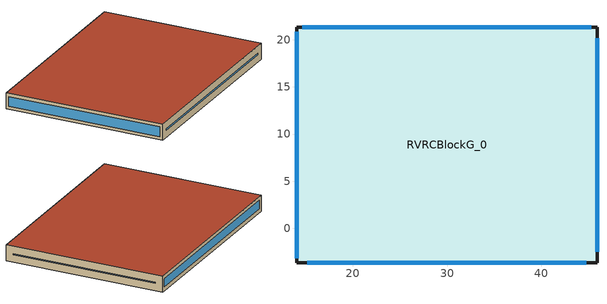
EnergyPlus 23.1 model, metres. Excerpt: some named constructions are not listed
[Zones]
RVRCBlockG_0
 floor outside (90.1-2019 Residential CZ 0 Exterior Floor (Mass)): 14.03,-3.66 14.03,21.34 45.9,21.34 45.9,-3.66 z7.8
 wall outside (90.1-2019 Residential CZ 1 Exterior Wall (Mass)): 14.03,-3.66 45.9,-3.66 45.9,21.34 14.03,21.34 14.03,-3.66 z7.8:10.3
 window (SinglePaneClr): 15.14,-3.66 44.78,-3.66 z8.92:9.18; 45.9,-2.48 45.9,20.16 z8.98:9.12; 45.3,21.34 14.63,21.34 z8.4:9.7; 14.03,20.87 14.03,-3.19 z8.27:9.83
 roof outside (90.1-2019 Residential CZ 1 Exterior Roof (Mass)): 14.03,-3.66 45.9,-3.66 45.9,21.34 14.03,21.34 z10.3
[Schedule:Day:Hourly]
f3a9dbfd-0a7e-4137-a96a-f4d4d2097bce: Fraction, 1, 1, 1, 1, 1, 1, 1, 1, 0, 0, 1, 1, 1, 1, 1, 1, 1, 0, 0, 0, 0, 0, 0, 1
315f15be-a4bc-4a49-91a1-0ef6ee713ee5: Fraction, 1, 1, 1, 1, 0, 1, 1, 0, 0, 0, 0, 1, 1, 1, 1, 1, 0, 0, 0, 0, 0, 0, 0, 0
985c9e42-fce1-458f-a373-e23e34c516e6: Fraction, 0, 0, 0, 0, 0, 1, 1, 1, 0, 0, 0, 0, 0, 1, 0, 0, 0, 0, 0, 0, 0, 0, 0, 0
a61d9309-7968-44e8-ac47-ef8048d0d582: Fraction, 1, 1, 1, 1, 1, 1, 1, 1, 0, 0, 1, 1, 1, 1, 0, 0, 0, 0, 0, 0, 0, 0, 0, 0
72ec26ed-cd99-4e4a-9f33-41c2a927e95c: Fraction, 0, 0, 0, 0, 0, 0, 0, 1, 0, 0, 0, 0, 0, 1, 0, 0, 0, 0, 0, 0, 0, 0, 1, 1
292e5049-e699-4347-9359-2b1f37d0ed0e: Fraction, 1, 1, 1, 1, 1, 1, 1, 1, 0, 0, 0, 1, 0, 0, 0, 0, 0, 0, 0, 0, 0, 1, 1, 1
e5a6a21b-77db-4b1f-b3f5-29ee34f86193: Fraction, 1, 1, 1, 1, 1, 1, 1, 1, 0, 0, 0, 0, 1, 1, 1, 0, 0, 0, 0, 0, 0, 0, 1, 1
f961b5eb-f772-4e53-9a24-b91fc77c63f8: Fraction, 1, 1, 1, 1, 1, 1, 1, 1, 1, 0, 0, 0, 0, 0, 0, 0, 1, 1, 1, 1, 1, 1, 1, 1
b7da21c7-141a-4fe5-af26-0dd53ab082d0: Fraction, 1, 1, 1, 1, 1, 1, 1, 1, 1, 0, 0, 0, 1, 1, 0, 0, 0, 0, 0, 1, 1, 1, 1, 1
43e53d64-64b9-452d-ad99-d5b2ab03b44f: Fraction, 1, 1, 1, 1, 1, 1, 1, 1, 0, 1, 0, 0, 1, 1, 1, 1, 1, 1, 1, 1, 1, 1, 1, 1
c0800bb6-d49b-4339-9490-7b5572855832: Fraction, 1, 1, 1, 1, 1, 1, 1, 1, 0, 0, 1, 0, 0, 0, 0, 0, 0, 0, 1, 1, 1, 1, 1, 1
562b82d0-0af9-4448-857e-49a680da9060: Fraction, 1, 1, 1, 1, 1, 1, 1, 1, 1, 0, 0, 0, 0, 1, 0, 0, 0, 0, 1, 1, 1, 1, 1, 1
897301c9-470a-4b9d-bca9-d401580a346c: Fraction, 1, 1, 1, 1, 1, 1, 1, 1, 1, 0, 0, 0, 1, 0, 0, 0, 0, 0, 0, 0, 0, 0, 0, 1
01248297-9878-4ab8-86b5-3aeb922a97fd: Fraction, 1, 1, 1, 1, 1, 1, 1, 1, 1, 0, 0, 0, 1, 1, 1, 1, 0, 1, 1, 1, 1, 1, 1, 1
1726a9ce-fcb0-420d-970d-134f1042d4b9: Fraction, 1, 1, 1, 1, 1, 1, 1, 1, 0, 0, 1, 1, 0, 0, 0, 0, 1, 1, 1, 1, 1, 1, 1, 1
76c9b4f6-f10e-4bad-ae06-8e0d426a9441: Fraction, 1, 1, 1, 1, 1, 1, 1, 1, 0, 0, 0, 0, 1, 1, 1, 1, 1, 1, 1, 1, 1, 1, 1, 1
77bc7edc-366d-416f-834f-36bf4d7547d0: Fraction, 1, 1, 1, 1, 1, 1, 1, 1, 0, 0, 0, 0, 0, 0, 0, 1, 1, 1, 1, 1, 1, 1, 1, 1
1c9906ed-e146-4c09-98b2-15003987d38f: Fraction, 1, 1, 1, 1, 1, 1, 1, 1, 1, 1, 1, 1, 1, 1, 1, 0, 0, 0, 1, 1, 1, 1, 1, 1
69197622-4e6d-4f69-9db4-38453f1ef04f: Fraction, 1, 1, 1, 1, 1, 1, 1, 1, 0, 1, 1, 1, 1, 1, 1, 1, 1, 1, 1, 1, 1, 1, 1, 1
683709cb-f18d-46d2-b519-0706bef00ea1: Fraction, 1, 1, 1, 1, 1, 1, 1, 1, 1, 0, 0, 0, 0, 0, 0, 0, 1, 1, 0, 0, 0, 0, 1, 1
84b504f2-8617-43ab-9f5a-7c6120d914ff: Fraction, 1, 1, 1, 1, 1, 1, 1, 1, 1, 0, 0, 0, 0, 0, 0, 0, 0, 0, 0, 1, 1, 1, 1, 1
dd3b0ef4-735d-4a0c-a3a2-3c62ef730a49: Fraction, 1, 1, 1, 1, 1, 1, 1, 0, 0, 0, 1, 1, 1, 1, 1, 1, 1, 0, 0, 0, 0, 0, 0, 0
a461d804-160c-4598-96f8-e1ccf5b22849: Fraction, 0, 1, 1, 1, 1, 1, 1, 1, 0, 0, 1, 0, 1, 1, 1, 0, 0, 0, 0, 0, 0, 0, 0, 1
7b58ee06-8bb5-4f47-9500-538a04f8eed1: Fraction, 1, 1, 1, 1, 1, 1, 1, 1, 0, 0, 0, 1, 1, 1, 0, 0, 0, 1, 1, 1, 1, 1, 1, 1
863346ca-847b-4c9e-afb5-da3bbcd8025b: Fraction, 1, 1, 1, 1, 1, 1, 1, 1, 1, 0, 0, 0, 0, 0, 0, 0, 0, 0, 0, 0, 0, 1, 1, 1
b89f0140-a638-4acc-8af0-46dc482aaf12: Fraction, 1, 1, 1, 1, 1, 1, 1, 1, 0, 0, 1, 1, 1, 1, 1, 1, 1, 1, 0, 0, 0, 0, 1, 1
2ab0fbaf-1a52-4a7a-ab0f-48e219928c39: Fraction, 1, 1, 1, 1, 1, 1, 1, 1, 0, 0, 1, 0, 0, 0, 1, 1, 1, 1, 1, 1, 1, 1, 1, 1
8b50c5d7-ecd8-4a01-8186-f0fd6e9c6792: Fraction, 1, 1, 1, 1, 1, 1, 1, 1, 0, 0, 0, 0, 0, 0, 0, 0, 0, 1, 1, 1, 1, 1, 1, 1
1eac5999-a9ed-4f6e-ae6f-426c226d17a3: Fraction, 1, 1, 1, 1, 1, 1, 1, 1, 0, 0, 0, 1, 1, 0, 0, 0, 0, 0, 0, 0, 1, 1, 1, 1
eba1bc7c-708e-4de9-aff9-be0a60c6985c: Fraction, 1, 1, 1, 1, 1, 1, 1, 1, 0, 0, 1, 1, 1, 1, 0, 0, 1, 0, 0, 0, 0, 1, 1, 1
2d9464e0-771d-4651-acb4-70126a485f1e: Fraction, 1, 1, 1, 1, 1, 1, 1, 1, 1, 0, 1, 1, 1, 1, 1, 1, 1, 0, 0, 0, 0, 0, 1, 1
4a02487b-0a57-4f4d-8c05-56be5ba1273a: Fraction, 1, 1, 1, 1, 1, 1, 1, 1, 0, 0, 1, 1, 1, 0, 1, 1, 0, 0, 1, 1, 1, 1, 1, 1
26e45c48-8b68-4985-bad5-a0b291fdadb0: Fraction, 1, 1, 1, 1, 1, 1, 1, 1, 1, 0, 0, 0, 0, 1, 0, 0, 0, 0, 0, 0, 0, 1, 1, 1
634009ec-a002-4865-b017-109c4367ff7e: Fraction, 1, 1, 1, 1, 1, 1, 1, 1, 0, 0, 0, 1, 1, 1, 1, 0, 0, 0, 0, 0, 0, 0, 0, 0
72804c60-73c1-4d14-b844-ec53929e6a74: Fraction, 0, 1, 1, 1, 1, 1, 1, 0, 0, 0, 1, 1, 1, 1, 0, 0, 0, 0, 0, 0, 1, 1, 1, 0
40c43412-5422-428d-866b-ab51bd54647d: Fraction, 0, 0, 0, 0, 0, 0, 0, 0, 0, 0, 0, 1, 1, 0, 0, 1, 0, 0, 0, 0, 0, 0, 0, 0
2cf21d91-eeb0-4cdf-96f4-e4be84158d48: Fraction, 0, 0, 0, 0, 0, 0, 0, 0, 0, 0, 0, 1, 1, 1, 1, 0, 0, 0, 0, 0, 0, 0, 0, 0
2564851b-a5fb-4029-b8de-2a530bb022fd: Fraction, 0, 0, 0, 0, 0, 0, 0, 0, 0, 0, 0, 1, 0, 0, 0, 0, 0, 0, 0, 0, 0, 0, 0, 0
f74b0eac-335e-415e-ae8d-9ef982fd9cc3: Fraction, 0, 0, 0, 0, 1, 0, 0, 0, 0, 0, 0, 1, 1, 1, 0, 0, 0, 0, 0, 0, 0, 0, 0, 0
7401a264-5ddd-41a5-a41f-3d338d9642e0: Fraction, 0, 0, 0, 0, 1, 0, 0, 0, 0, 0, 0, 1, 1, 1, 0, 1, 1, 1, 0, 0, 1, 1, 1, 1
9655cab8-1d3a-41ce-9c4e-d1d46f31c9b6: Fraction, 1, 1, 1, 1, 1, 1, 1, 1, 1, 1, 1, 1, 1, 1, 1, 1, 1, 1, 1, 1, 1, 1, 1, 1
f046ea4f-4e27-4e65-83b2-ce6ed52b50c8: Fraction, 1, 1, 1, 0, 1, 1, 1, 1, 0, 1, 1, 1, 1, 1, 1, 1, 1, 1, 1, 1, 1, 1, 1, 1
3fa155e6-beb3-4989-8e16-a8022f50af2f: Fraction, 1, 1, 1, 1, 1, 1, 1, 1, 1, 0, 0, 0, 1, 1, 0, 0, 1, 1, 1, 1, 1, 1, 1, 1
f728f53f-6836-4530-ba35-0a951cc80655: Fraction, 1, 1, 1, 1, 1, 1, 1, 1, 1, 0, 0, 1, 1, 0, 1, 0, 1, 1, 0, 1, 0, 0, 1, 0
f2877303-2d34-4da1-b03c-e4ca312f2d81: Fraction, 0, 1, 1, 1, 1, 1, 1, 1, 1, 1, 1, 1, 1, 0, 0, 0, 0, 0, 0, 0, 1, 1, 1, 1
63c04a83-c507-4e86-ab76-da2ec5cf349f: Fraction, 1, 1, 1, 1, 1, 1, 1, 1, 1, 1, 1, 1, 0, 0, 0, 0, 0, 0, 0, 1, 1, 1, 1, 1
0865a4e4-bc3b-4495-815e-0d8df012c566: Fraction, 1, 1, 1, 1, 1, 1, 1, 1, 1, 1, 1, 1, 1, 1, 0, 1, 1, 1, 0, 1, 1, 1, 1, 1
d9b95709-9af2-488e-9103-2079d411cfff: Fraction, 1, 1, 1, 1, 1, 1, 1, 1, 1, 0, 0, 0, 0, 0, 0, 0, 0, 0, 0, 0, 1, 1, 1, 1
7784e889-08e2-43aa-bbfd-6bbf210b1d00: Fraction, 1, 1, 1, 1, 1, 1, 1, 1, 0, 0, 0, 0, 1, 1, 1, 1, 0, 0, 0, 0, 0, 0, 1, 0
30e21832-57a5-44a2-a26f-11a2421aa3de: Fraction, 1, 1, 1, 1, 1, 1, 1, 1, 1, 1, 0, 1, 1, 1, 1, 0, 0, 0, 0, 0, 1, 1, 1, 0
36582eb0-793a-4879-992f-975776c9123d: Fraction, 1, 1, 1, 1, 1, 1, 1, 1, 1, 0, 0, 0, 0, 1, 1, 1, 1, 1, 1, 1, 1, 1, 1, 1
5bfbdcd4-3b66-4dc2-a24f-b9da6f374282: Fraction, 1, 1, 1, 1, 1, 1, 1, 1, 1, 1, 0, 0, 0, 0, 0, 0, 0, 1, 0, 1, 1, 1, 1, 1
29441b10-7565-446c-95a1-34ff1fd39863: Fraction, 1, 1, 1, 1, 1, 1, 1, 1, 0, 0, 0, 0, 0, 0, 0, 0, 0, 0, 0, 1, 1, 1, 1, 1
2a412d0d-dadd-4759-aa4a-a73d1591959d: Fraction, 1, 1, 1, 1, 1, 1, 1, 1, 0, 0, 0, 0, 1, 0, 1, 0, 1, 1, 1, 1, 0, 1, 1, 1
709a3dcd-bb3f-4ff4-bae0-c8498b78e571: Fraction, 1, 1, 1, 1, 1, 1, 1, 1, 0, 0, 0, 0, 1, 0, 0, 0, 0, 0, 0, 0, 0, 1, 1, 1
774e8940-dce4-42d9-851a-c109587f830b: Fraction, 1, 1, 1, 1, 1, 1, 1, 1, 0, 0, 0, 1, 0, 1, 1, 0, 0, 0, 0, 0, 0, 0, 0, 1
7aa5f25e-2ad5-4555-aca3-0276a6927a29: Fraction, 1, 1, 0, 0, 1, 1, 0, 1, 0, 0, 0, 0, 1, 0, 0, 0, 0, 0, 0, 0, 0, 0, 0, 0
f7e7c9ff-9d30-4631-ba0a-a7382105d66f: Fraction, 0, 0, 1, 0, 0, 0, 1, 0, 0, 0, 0, 0, 0, 1, 1, 0, 0, 0, 0, 0, 0, 0, 0, 0
8aee9091-7cfb-43f1-8c36-97bfcd437a64: Fraction, 0, 0, 0, 0, 0, 0, 0, 0, 0, 0, 0, 1, 1, 1, 1, 1, 0, 0, 0, 0, 0, 0, 1, 0
5da1cf64-a4d1-4bba-9d99-a8f9c0ea6ddd: Fraction, 1, 1, 0, 0, 1, 0, 0, 1, 0, 0, 0, 1, 1, 1, 1, 0, 0, 0, 0, 0, 0, 0, 0, 0
04916e0e-d19f-4f3d-8547-205bb6c1d141: Fraction, 0, 1, 0, 1, 1, 1, 1, 1, 0, 0, 0, 1, 1, 1, 1, 1, 0, 0, 0, 0, 0, 0, 0, 0
44bc8e3b-cd40-4cd7-a2f4-b7b03b274dc3: Fraction, 0, 1, 1, 1, 1, 1, 1, 1, 0, 0, 0, 0, 1, 1, 1, 1, 0, 0, 0, 0, 0, 0, 0, 0
3bb25f7a-5cab-45ff-87d0-f04467465def: Fraction, 0, 0, 0, 1, 1, 0, 0, 1, 0, 0, 0, 1, 1, 1, 1, 1, 0, 0, 0, 0, 0, 0, 0, 0
78d24681-5b3c-40a7-af6b-e2f795797056: Fraction, 0, 1, 1, 1, 1, 0, 0, 1, 0, 0, 0, 0, 0, 0, 0, 0, 0, 0, 0, 0, 0, 0, 1, 1
b96c36b6-bf0d-4f22-83ab-4cec3cb7ea92: Fraction, 0, 0, 0, 0, 0, 0, 0, 0, 1, 1, 1, 1, 1, 0, 1, 1, 1, 1, 1, 1, 1, 1, 1, 1
628eb147-40f8-4cad-b965-ac69ca57b4ea: Fraction, 0, 0, 0, 0, 0, 0, 0, 0, 1, 1, 1, 1, 1, 1, 1, 1, 1, 1, 1, 1, 1, 1, 1, 1
f6a8ae26-9c23-43e0-b14d-da51c833230b: Fraction, 0, 0, 0, 0, 0, 0, 0, 0, 1, 1, 1, 0, 0, 0, 0, 0, 1, 1, 1, 1, 1, 1, 1, 0
5e2309ef-fc3e-4bb7-a577-81b1cb286ae6: Fraction, 0, 0, 0, 0, 0, 0, 0, 0, 1, 1, 1, 1, 1, 1, 1, 1, 1, 1, 1, 1, 1, 1, 1, 0
eab0e6b1-fcaa-443b-bd8a-545e1f641201: Fraction, 0, 0, 0, 0, 0, 0, 0, 0, 1, 1, 1, 1, 0, 0, 0, 1, 1, 1, 1, 1, 1, 1, 1, 1
71dfd344-63d6-4fec-95e1-831b8280416f: Fraction, 0, 0, 0, 0, 0, 0, 0, 0, 1, 1, 1, 1, 1, 1, 1, 1, 1, 1, 1, 1, 1, 1, 0, 0
7fdcfed6-c341-4927-a965-3c11bb86480a: Fraction, 0, 0, 0, 0, 0, 0, 0, 1, 1, 1, 1, 1, 0, 0, 0, 0, 1, 1, 1, 1, 1, 1, 1, 0
1bfc4ee4-88be-4af4-a8de-ef03a3dfbb60: Fraction, 0, 0, 0, 0, 0, 0, 0, 0, 1, 1, 1, 1, 0, 0, 0, 0, 0, 1, 1, 1, 1, 1, 1, 1
f847e797-6899-41c6-952e-027d8ec8ff75: Fraction, 0, 0, 0, 0, 0, 0, 0, 0, 1, 1, 1, 1, 0, 0, 0, 0, 0, 1, 1, 1, 1, 1, 1, 0
1d998513-1194-4eae-9af1-9d9acf423016: Fraction, 0, 0, 0, 0, 0, 1, 1, 1, 1, 1, 0, 0, 0, 0, 1, 1, 1, 1, 1, 1, 1, 1, 0, 0
92f020ba-b354-485f-9f5b-a90b3a40fb82: Fraction, 0, 0, 0, 0, 0, 1, 1, 1, 1, 1, 1, 1, 1, 1, 1, 0, 0, 0, 0, 0, 0, 0, 0, 0
65634325-aac4-40b4-b591-ac086c6dd095: Fraction, 0, 0, 0, 0, 0, 0, 0, 1, 1, 1, 1, 1, 1, 1, 1, 1, 1, 1, 1, 1, 1, 1, 0, 0
8b1eb3d5-615c-45e2-b9a7-9d83a61d1847: Fraction, 0, 0, 0, 0, 0, 0, 0, 1, 1, 1, 1, 1, 1, 1, 1, 1, 1, 1, 1, 1, 1, 1, 1, 0
b63c67b0-b73c-436f-99b0-5f276537a70d: Fraction, 0, 0, 0, 0, 0, 0, 0, 0, 0, 0, 0, 1, 1, 1, 1, 1, 1, 1, 1, 1, 0, 0, 0, 0
258a7034-65c5-4c61-baf4-2f516a1bee5e: Fraction, 0, 0, 0, 0, 0, 0, 1, 1, 1, 1, 1, 1, 1, 1, 1, 1, 1, 1, 1, 1, 1, 0, 0, 0
f4fd9ced-10ed-4b18-8196-abcbd0f169b7: Fraction, 0, 0, 0, 0, 1, 1, 1, 1, 1, 1, 1, 1, 1, 1, 1, 1, 1, 1, 1, 1, 1, 0, 0, 0
78911d7b-f73b-4180-b8a6-04c4d2e1804a: Fraction, 0, 0, 0, 0, 0, 0, 0, 0, 0, 0, 0, 0, 0, 0, 1, 1, 1, 1, 1, 1, 0, 0, 0, 0
c6ce7736-62d4-4f8d-bfd3-831c9561f8c3: Fraction, 0, 0, 0, 0, 0, 0, 1, 1, 1, 1, 1, 1, 1, 1, 1, 1, 1, 1, 1, 1, 1, 1, 0, 0
bf294d8f-592b-4961-8d94-e2bd5d6f6d7a: Fraction, 1, 0, 0, 0, 0, 0, 0, 0, 1, 1, 1, 1, 1, 0, 1, 1, 1, 1, 0, 0, 0, 0, 0, 0
0fb15c47-b8f1-4730-b103-d4187b9a70d5: Fraction, 0, 0, 0, 0, 0, 0, 1, 1, 1, 1, 1, 1, 0, 0, 1, 1, 0, 0, 0, 0, 0, 0, 0, 0
a61a709a-2eee-4486-81cd-b503fa906917: Fraction, 0, 0, 0, 1, 1, 1, 1, 1, 1, 1, 1, 1, 1, 1, 1, 1, 1, 1, 1, 1, 1, 1, 1, 1
9c44c451-bd7c-4984-817c-d05637904a0e: Fraction, 0, 0, 0, 0, 0, 0, 0, 0, 1, 1, 1, 1, 0, 0, 0, 0, 1, 1, 1, 1, 1, 1, 1, 1
6c147d2c-34f0-452c-b05b-ab14c13182b6: Fraction, 1, 1, 1, 1, 1, 1, 1, 1, 0, 0, 0, 0, 0, 0, 0, 0, 1, 1, 1, 1, 1, 1, 1, 1
bcc56c1f-cec6-4bc7-988e-a7ac1cb0ec2e: Fraction, 1, 1, 1, 0, 0, 0, 0, 0, 1, 1, 1, 1, 1, 1, 1, 1, 1, 1, 1, 1, 1, 1, 1, 1
dace560b-5f50-40d8-bb78-567f6a4235e0: Fraction, 1, 1, 1, 0, 0, 0, 0, 0, 1, 1, 1, 1, 1, 0, 0, 0, 1, 1, 1, 1, 1, 1, 1, 1
7e84a291-5ddc-4f63-a727-ca2c824fa803: Fraction, 1, 0, 0, 0, 0, 0, 0, 0, 1, 1, 1, 1, 1, 0, 0, 1, 1, 1, 1, 1, 1, 1, 1, 1
c61e368e-695d-4514-b193-3a2b780c04ed: Fraction, 1, 1, 1, 1, 0, 0, 0, 0, 1, 1, 1, 1, 1, 1, 1, 1, 1, 1, 1, 1, 1, 1, 1, 1
968b92c2-d49d-4ebb-804c-092cf88e278a: Fraction, 0, 0, 0, 0, 0, 0, 0, 0, 0, 1, 0, 0, 0, 0, 0, 0, 0, 1, 1, 0, 0, 0, 0, 0
2635e2b4-914b-4f06-84c8-2201bdadaa90: Fraction, 0, 0, 0, 0, 0, 0, 0, 0, 1, 1, 1, 0, 0, 0, 0, 0, 1, 0, 0, 0, 0, 0, 0, 0
63fb6f88-ab6d-43b0-b876-5ac99204494e: Fraction, 1, 0, 0, 0, 0, 0, 0, 0, 1, 1, 1, 1, 0, 0, 0, 1, 1, 1, 1, 1, 1, 1, 1, 1
45cd0581-766f-4e60-8388-484fdffa8fae: Fraction, 1, 1, 1, 1, 1, 1, 1, 1, 1, 1, 1, 1, 0, 1, 1, 1, 1, 1, 1, 1, 1, 1, 1, 1
363e05bf-5405-447e-98db-0fd127c922fe: Fraction, 1, 0, 0, 0, 0, 0, 0, 0, 1, 1, 1, 1, 1, 1, 1, 1, 1, 1, 1, 1, 1, 1, 1, 1
ae1016d5-4f18-4fa1-9cf2-1834f9dea20e: Fraction, 1, 0, 1, 1, 0, 1, 1, 1, 1, 1, 1, 0, 0, 0, 0, 0, 0, 1, 1, 1, 1, 1, 1, 1
5a7eaa10-7758-46db-8ffd-a230f5c2f901: Fraction, 1, 1, 1, 1, 1, 1, 1, 1, 1, 1, 1, 1, 0, 1, 0, 1, 1, 1, 1, 1, 1, 1, 1, 1
0889ebc0-5281-4e68-a955-fd19ec73a460: Fraction, 1, 1, 1, 1, 1, 1, 1, 1, 1, 1, 1, 0, 1, 1, 0, 0, 1, 1, 1, 1, 1, 1, 1, 0
6f556055-6ffd-4bf3-9a25-15a3d98d7816: Fraction, 1, 1, 1, 0, 0, 0, 0, 0, 1, 1, 1, 0, 0, 0, 0, 1, 1, 1, 1, 1, 1, 0, 0, 1
aa989bc5-3e56-49e6-9b5f-044c27380e4f: Fraction, 1, 0, 0, 0, 0, 0, 0, 0, 1, 1, 1, 0, 0, 0, 0, 0, 1, 1, 0, 1, 1, 0, 0, 0
59cc1944-adbc-463f-afa6-0321de62bd99: Fraction, 0, 0, 0, 0, 0, 0, 0, 0, 1, 1, 1, 0, 0, 0, 0, 1, 1, 1, 1, 0, 1, 1, 0, 0
55bfb51e-af51-4175-ad59-34c9d34e3d7f: Fraction, 0, 0, 0, 0, 0, 0, 0, 0, 1, 1, 1, 0, 0, 0, 0, 0, 0, 1, 0, 0, 0, 0, 0, 0
5d0df5f7-d8cc-41ea-8633-54e89fb212d6: Fraction, 0, 0, 1, 1, 0, 0, 1, 1, 1, 1, 1, 0, 1, 1, 0, 0, 1, 1, 1, 1, 1, 1, 1, 1
6808129e-dc6e-4f34-833b-4da5849a1322: Fraction, 1, 0, 0, 1, 0, 0, 1, 1, 1, 1, 1, 0, 0, 0, 0, 0, 0, 1, 1, 1, 1, 1, 1, 1
6c43d8c5-ab39-4739-b2c9-46277e29a804: Fraction, 1, 1, 1, 1, 0, 0, 0, 0, 1, 1, 1, 0, 0, 0, 0, 0, 1, 1, 1, 1, 1, 1, 1, 1
cfdd02c6-b1f4-43b0-bb0f-13cba3bd67a1: Fraction, 0, 0, 0, 0, 0, 0, 0, 0, 1, 1, 1, 0, 0, 0, 0, 0, 1, 1, 1, 1, 1, 1, 1, 1
6cbaed6c-4aae-4d40-a92d-03cef4235de2: Fraction, 1, 1, 0, 0, 0, 0, 0, 1, 1, 1, 1, 0, 0, 0, 0, 0, 0, 1, 1, 1, 1, 1, 1, 1
820fa424-da5a-4aa5-957d-198732a7a0c2: Fraction, 1, 1, 1, 1, 1, 1, 1, 1, 1, 1, 1, 1, 1, 0, 1, 1, 1, 1, 1, 1, 1, 1, 1, 1
3d182a1e-5475-4f08-a846-9d999ae143ee: Fraction, 1, 1, 1, 1, 1, 1, 1, 1, 1, 1, 1, 0, 0, 0, 1, 1, 1, 1, 1, 1, 1, 1, 1, 1
759f69e0-d562-4098-b67e-0ec085379620: Fraction, 1, 1, 1, 1, 1, 1, 1, 1, 1, 1, 1, 1, 0, 0, 0, 0, 1, 1, 1, 1, 1, 1, 1, 1
1ec34289-2acd-44de-bb83-5b0596a12be1: Fraction, 1, 1, 1, 0, 0, 0, 0, 0, 1, 1, 1, 0, 0, 0, 0, 0, 1, 1, 1, 1, 1, 1, 1, 1
397e6d01-39ca-459f-a01d-d3556849477d: Fraction, 0, 0, 0, 1, 0, 0, 0, 0, 1, 1, 1, 0, 0, 0, 0, 0, 0, 1, 1, 1, 1, 1, 1, 0
e0b728c2-7704-4937-8ec5-93a760e1d6b6: Fraction, 0, 0, 0, 0, 0, 0, 0, 0, 1, 1, 1, 0, 0, 0, 0, 0, 0, 1, 1, 1, 1, 1, 1, 0
72003945-bcb0-4d9b-8fe0-9866a9a2a2aa: Fraction, 0, 0, 0, 0, 1, 1, 1, 0, 1, 1, 0, 0, 0, 0, 0, 0, 0, 1, 1, 1, 1, 1, 1, 1
5ebb0930-abc4-4a84-bb3a-09319e056676: Fraction, 0, 0, 0, 0, 1, 1, 1, 1, 1, 1, 1, 0, 0, 0, 0, 0, 0, 1, 1, 1, 1, 1, 1, 1
16fce0d3-98ea-474f-ba61-daf6289979aa: Fraction, 1, 1, 1, 1, 1, 1, 1, 1, 1, 1, 1, 0, 0, 0, 0, 0, 1, 1, 1, 1, 1, 0, 0, 0
8d300f25-9777-41b7-9ce7-623226135de8: Fraction, 0, 0, 0, 0, 0, 0, 0, 0, 0, 0, 1, 1, 1, 1, 0, 0, 1, 1, 1, 0, 0, 1, 0, 1
826fc02f-5bcb-4d1f-bb3f-cc5e1e43250b: Fraction, 1, 0, 0, 0, 0, 0, 0, 0, 0, 0, 0, 0, 1, 0, 1, 0, 0, 0, 0, 0, 0, 0, 0, 0
fb559395-08fa-43b9-acc1-604c38e81bee: Fraction, 0, 0, 0, 0, 0, 0, 0, 0, 1, 1, 1, 0, 1, 0, 0, 1, 1, 1, 1, 0, 1, 0, 0, 0
f89d6f1b-7fb4-4de5-83ba-94233d21a18e: Fraction, 0, 0, 0, 0, 0, 0, 0, 0, 1, 1, 1, 0, 0, 0, 0, 0, 0, 0, 1, 1, 1, 1, 1, 1
53dc3180-b784-42c4-892c-9e763b21ec68: Fraction, 0, 1, 0, 0, 0, 1, 0, 0, 1, 1, 1, 0, 0, 0, 0, 0, 0, 1, 1, 1, 1, 1, 1, 1
8dd96c47-7507-4f36-ad99-a8a40307ce13: Fraction, 1, 1, 1, 1, 1, 0, 0, 1, 1, 1, 1, 1, 0, 0, 0, 0, 1, 1, 1, 1, 0, 0, 0, 1
168e5d30-f0d6-4101-880c-3ca78210804c: Fraction, 1, 0, 1, 0, 0, 0, 0, 0, 1, 1, 1, 0, 0, 0, 0, 0, 0, 1, 1, 1, 1, 1, 1, 1
c3cf760b-e139-4c06-b9cc-2125b52c0222: Fraction, 1, 0, 0, 0, 0, 0, 1, 0, 1, 1, 1, 0, 0, 0, 0, 0, 0, 0, 1, 1, 1, 1, 1, 1
bfc95bfb-660d-4592-bc43-bde8dc4d8718: Fraction, 1, 1, 1, 0, 0, 0, 0, 0, 1, 1, 1, 0, 0, 0, 0, 0, 0, 0, 1, 1, 1, 1, 1, 1
b2b63342-ae78-42f9-a334-91000c897370: Fraction, 1, 1, 1, 1, 0, 0, 0, 0, 1, 1, 1, 0, 0, 0, 0, 0, 0, 0, 1, 1, 1, 1, 1, 1
78bb6265-7616-44dc-b300-597dae37672a: Fraction, 1, 1, 0, 0, 0, 0, 0, 0, 1, 1, 1, 0, 0, 0, 0, 0, 1, 0, 0, 0, 1, 0, 0, 0
b2d7ba58-2835-47ab-9bb8-4a131b7bae0a: Fraction, 1, 1, 1, 1, 0, 0, 0, 0, 1, 1, 0, 0, 0, 0, 0, 0, 0, 1, 1, 1, 1, 1, 1, 1
1d1520fe-4619-4f0c-841f-80a3f03c33ff: Fraction, 1, 1, 1, 1, 1, 0, 1, 1, 1, 0, 0, 0, 0, 0, 0, 0, 0, 0, 1, 1, 1, 1, 1, 1
4f68b0a9-c026-4aaa-be0e-b61635c7050d: Fraction, 1, 1, 1, 0, 0, 0, 0, 1, 1, 1, 1, 0, 0, 0, 0, 0, 0, 0, 1, 1, 1, 1, 1, 1
f26ce0ba-92f6-484b-9f2f-d02569c1ee1c: Fraction, 0, 0, 0, 1, 0, 1, 0, 0, 1, 1, 1, 1, 0, 0, 0, 0, 0, 1, 1, 1, 1, 1, 1, 1
5204a519-c1ce-4851-b692-ff24e2d372ec: Fraction, 1, 1, 0, 0, 0, 0, 0, 0, 1, 0, 0, 0, 0, 0, 1, 0, 1, 1, 1, 0, 1, 1, 0, 0
9fcba4d3-9173-4a08-990d-6fcc4c820ee3: Fraction, 0, 0, 0, 0, 0, 0, 1, 0, 1, 0, 0, 0, 0, 0, 0, 0, 0, 0, 1, 1, 1, 1, 1, 1
4be0e5a3-dabb-4373-877f-6269fe653e6c: Fraction, 1, 0, 0, 0, 0, 0, 1, 0, 1, 1, 1, 0, 0, 0, 1, 1, 1, 1, 1, 1, 1, 1, 1, 0
971ea99a-da40-42cd-90ba-b2270754d86f: Fraction, 0, 0, 0, 0, 0, 0, 0, 0, 1, 0, 0, 0, 0, 0, 0, 1, 0, 1, 1, 0, 0, 0, 0, 0
70ff2c91-c0cd-41ad-8417-ac77fa85708d: Fraction, 0, 0, 0, 0, 0, 0, 0, 1, 1, 1, 1, 1, 0, 0, 0, 0, 1, 1, 1, 1, 1, 1, 0, 1
3e5ba69b-344f-485f-96ef-c1e8d375a284: Fraction, 1, 1, 0, 0, 0, 0, 0, 0, 1, 0, 0, 0, 0, 0, 0, 0, 0, 0, 0, 1, 1, 1, 1, 1
43e95b02-2977-4007-b15d-1648ca122c8c: Fraction, 0, 0, 0, 0, 0, 0, 0, 0, 1, 1, 0, 0, 0, 1, 1, 1, 1, 1, 1, 0, 1, 0, 0, 0
e473035b-e018-44c8-86c5-17066eb014fc: Fraction, 0, 0, 0, 0, 0, 0, 0, 0, 1, 1, 1, 0, 0, 0, 0, 0, 1, 1, 1, 1, 1, 0, 0, 0
4ed306da-2648-46d6-80f3-e0fcaf6e5015: Fraction, 0, 0, 0, 0, 0, 0, 0, 0, 1, 0, 0, 1, 0, 0, 0, 1, 1, 1, 1, 0, 0, 0, 0, 0
29b80a52-5e77-49f1-bbf3-e1fe76f94ae3: Fraction, 0, 0, 0, 0, 0, 0, 0, 0, 1, 1, 0, 0, 0, 0, 0, 0, 0, 0, 1, 1, 1, 1, 1, 1
1d6bd208-7051-4447-ae7d-52998abddd56: Fraction, 1, 0, 0, 1, 0, 0, 0, 0, 1, 0, 0, 0, 0, 0, 0, 0, 1, 0, 0, 0, 0, 0, 0, 0
af775b0d-557d-47d5-a24a-57c8f8d5c9ac: Fraction, 0, 0, 1, 0, 0, 0, 0, 0, 1, 1, 0, 0, 0, 1, 1, 1, 0, 0, 1, 0, 0, 0, 0, 0
ff76e4bf-b4fc-40d8-91a6-39c098e0a5be: Fraction, 0, 0, 0, 0, 0, 0, 0, 0, 1, 1, 0, 0, 0, 0, 0, 1, 0, 0, 0, 0, 0, 0, 0, 0
febe1197-4106-4f4f-8d46-3ac3ff9e0a49: Fraction, 0, 0, 0, 0, 0, 0, 0, 0, 0, 1, 0, 0, 0, 0, 0, 1, 0, 1, 1, 0, 0, 0, 0, 0
53827590-bf88-44f4-b4aa-e870d1123e74: Fraction, 0, 0, 0, 0, 0, 0, 0, 0, 0, 0, 0, 0, 0, 0, 1, 1, 1, 1, 1, 1, 1, 0, 0, 0
5a3e1a42-7adc-4373-8616-bfe588c204f9: Fraction, 0, 0, 0, 0, 1, 1, 1, 1, 1, 1, 0, 0, 0, 0, 0, 0, 0, 1, 1, 1, 1, 1, 1, 1
ee7c5718-c815-4b52-91c9-047d74eb9245: Fraction, 1, 0, 0, 0, 0, 0, 0, 0, 1, 1, 1, 0, 0, 0, 0, 0, 0, 0, 1, 1, 1, 1, 1, 1
6037c643-864e-4ed1-b330-c94774aff0b5: Fraction, 1, 0, 1, 1, 0, 1, 0, 1, 1, 1, 0, 0, 0, 0, 0, 0, 0, 1, 1, 1, 1, 1, 1, 1
58cf0b5e-b9b5-4ec8-8bd9-f88be433e1ba: Fraction, 1, 0, 0, 0, 0, 0, 0, 0, 1, 0, 0, 0, 0, 0, 0, 0, 0, 0, 1, 1, 1, 1, 1, 1
37d3681b-1813-4b83-a9aa-b7816d8347cb: Fraction, 1, 1, 1, 1, 0, 1, 1, 1, 1, 0, 0, 0, 0, 0, 0, 0, 0, 0, 0, 1, 1, 1, 1, 1
547716e5-eb6b-45ea-a895-6ed286fa0bd6: Fraction, 1, 1, 1, 1, 0, 0, 1, 0, 1, 1, 0, 0, 1, 0, 0, 0, 0, 0, 0, 0, 0, 0, 0, 0
cf242384-a0bd-414b-8eed-03651aadb2c1: Fraction, 0, 0, 0, 0, 0, 0, 0, 0, 1, 1, 1, 0, 0, 0, 0, 0, 0, 1, 1, 1, 1, 1, 1, 1
8ceca592-6141-4b88-8b20-5772e74d7c9c: Fraction, 1, 0, 0, 0, 0, 0, 0, 0, 1, 1, 0, 0, 0, 1, 1, 1, 1, 1, 1, 1, 1, 1, 1, 0
bd7196cf-7471-4e1e-985b-9b06fff8ce66: Fraction, 0, 0, 0, 0, 0, 0, 0, 0, 1, 1, 0, 0, 0, 0, 0, 0, 0, 1, 0, 1, 1, 1, 1, 1
6ff04a3a-d34a-498b-958c-02fa8b5d91d9: Fraction, 1, 1, 1, 1, 0, 0, 1, 1, 1, 1, 0, 0, 1, 1, 1, 0, 0, 1, 1, 0, 0, 0, 0, 0
44401fde-d9fd-4d8f-8793-c588f7dc1b74: Fraction, 0, 0, 0, 0, 0, 0, 0, 0, 1, 1, 1, 0, 0, 0, 0, 1, 1, 0, 0, 0, 0, 0, 0, 0
d8560cb0-2b15-4d99-b907-bdab90604d87: Fraction, 0, 0, 0, 0, 0, 0, 0, 0, 1, 1, 1, 0, 0, 0, 0, 1, 0, 0, 1, 1, 1, 1, 1, 1
7213fe7d-7bd7-45a2-9953-8e4bb3530ddf: Fraction, 1, 1, 1, 1, 0, 1, 1, 1, 1, 0, 1, 0, 0, 0, 1, 0, 0, 0, 0, 0, 0, 0, 0, 0
40332ffc-f7bd-411c-bd78-667450e9a829: Fraction, 0, 0, 0, 0, 0, 0, 0, 0, 0, 1, 1, 0, 0, 0, 0, 0, 1, 1, 1, 1, 1, 1, 1, 1
262f1157-4158-44b6-a0a5-aacb9c8d3a19: Fraction, 0, 0, 0, 0, 0, 0, 0, 0, 1, 0, 0, 0, 0, 0, 0, 1, 1, 1, 1, 1, 1, 1, 1, 1
d2636c2f-dd25-49e0-9080-f6d88274d8f9: Fraction, 0, 0, 0, 1, 0, 0, 1, 0, 1, 1, 1, 0, 0, 0, 1, 1, 1, 1, 1, 1, 1, 1, 1, 1
9fb82032-8112-499a-9af1-06aa9bc95564: Fraction, 1, 1, 1, 1, 0, 1, 0, 0, 0, 0, 0, 0, 0, 0, 0, 0, 0, 0, 1, 1, 1, 1, 1, 1
ea0017f3-05be-49bd-af14-3b40f85a6be0: Fraction, 1, 1, 1, 1, 1, 0, 0, 0, 0, 0, 0, 0, 0, 0, 0, 0, 0, 0, 0, 1, 1, 1, 1, 1
503e250b-480e-4bfa-a092-255daa6e13fa: Fraction, 1, 1, 1, 1, 0, 1, 0, 1, 1, 0, 0, 0, 0, 0, 0, 0, 0, 0, 0, 1, 1, 1, 1, 1
dadde0aa-72ff-45b5-ae67-efccedfe2982: Fraction, 1, 1, 1, 1, 0, 0, 0, 0, 1, 0, 0, 0, 0, 0, 0, 0, 0, 0, 0, 1, 1, 1, 1, 1
e69ed98b-7ba4-4f40-a4f6-799221986938: Fraction, 1, 1, 1, 1, 1, 1, 1, 1, 0, 0, 0, 0, 0, 0, 1, 1, 1, 1, 1, 0, 1, 1, 1, 1
964400af-db1e-4250-b82b-369e4005c502: Fraction, 1, 0, 1, 1, 0, 1, 0, 0, 1, 0, 0, 0, 0, 1, 0, 1, 1, 1, 1, 1, 1, 1, 1, 0
3c9c8227-8138-4eae-a905-6f68886bd736: Fraction, 0, 1, 0, 0, 0, 0, 0, 1, 1, 0, 0, 0, 1, 1, 0, 0, 0, 1, 1, 1, 1, 1, 1, 1
4eb68fab-ea53-413d-9e84-ce517424ca1f: Fraction, 0, 0, 1, 0, 0, 0, 0, 0, 1, 0, 0, 0, 0, 0, 0, 1, 1, 1, 1, 1, 1, 1, 1, 1
65d503c2-a171-4ee3-849b-c3b0b36dfd20: Fraction, 1, 0, 0, 0, 0, 0, 0, 0, 1, 0, 0, 0, 1, 0, 0, 0, 1, 0, 1, 0, 0, 1, 0, 1
843cb088-449a-4c21-83af-d4ea73ebc363: Fraction, 0, 0, 0, 0, 0, 0, 0, 0, 1, 1, 1, 1, 0, 1, 1, 1, 1, 1, 1, 1, 1, 1, 0, 1
81dd92e1-e565-4dc4-82c7-27dd24b4777e: Fraction, 0, 0, 1, 0, 0, 0, 0, 0, 1, 0, 0, 0, 0, 0, 0, 0, 0, 0, 1, 1, 1, 1, 1, 1
6feae457-2492-42fc-8225-b483c3245af0: Fraction, 1, 1, 1, 1, 1, 1, 1, 1, 1, 0, 0, 1, 1, 0, 0, 1, 1, 1, 1, 1, 1, 0, 0, 0
341ffc4c-ffcc-4f28-b276-f7e898f3812b: Fraction, 0, 0, 0, 0, 0, 0, 1, 1, 1, 1, 0, 0, 0, 0, 0, 0, 0, 0, 1, 1, 1, 1, 1, 1
052c7933-908c-4d77-bdb1-d8453a31b965: Fraction, 1, 1, 1, 1, 1, 1, 1, 1, 1, 1, 0, 0, 0, 0, 0, 0, 0, 0, 1, 1, 1, 1, 1, 1
287158e9-48e2-410d-a05a-39e9a0de0c29: Fraction, 1, 1, 1, 0, 0, 0, 1, 1, 1, 1, 1, 1, 0, 0, 1, 1, 0, 0, 1, 1, 1, 0, 0, 0
03239930-e674-42c8-af94-2b692ac1428d: Fraction, 0, 0, 0, 0, 0, 0, 0, 0, 1, 0, 0, 0, 1, 1, 1, 1, 1, 1, 1, 1, 1, 1, 1, 0
682b96f8-41cd-4294-8c69-ae675f0ed0d9: Fraction, 0, 0, 0, 0, 0, 0, 0, 0, 0, 1, 1, 1, 0, 0, 0, 0, 1, 1, 1, 1, 1, 1, 0, 0
b9f1bb7c-76b5-4309-8a34-034201b37f30: Fraction, 0, 0, 0, 0, 0, 0, 0, 0, 1, 1, 0, 0, 0, 0, 0, 0, 0, 1, 1, 1, 1, 1, 1, 1
4af72045-d06e-42e5-bedc-11954c7be052: Fraction, 0, 0, 0, 0, 0, 0, 0, 0, 1, 1, 0, 0, 0, 0, 1, 1, 0, 0, 0, 0, 0, 0, 0, 0
a8747f55-50b1-4e36-80e8-ec30d26e4549: Fraction, 0, 0, 0, 0, 0, 0, 0, 0, 1, 1, 0, 0, 0, 0, 1, 1, 1, 0, 0, 0, 0, 0, 0, 0
520679f0-ea61-43f2-b6cc-27005ab89abf: Fraction, 1, 1, 1, 1, 0, 0, 0, 0, 1, 1, 1, 1, 1, 1, 1, 1, 1, 1, 1, 1, 1, 1, 0, 0
c376bd93-93e4-4b53-aab2-735226fc785f: Fraction, 0, 0, 0, 0, 0, 0, 0, 0, 0, 0, 0, 0, 0, 0, 0, 0, 0, 0, 0, 1, 1, 1, 1, 1
2d9187fb-4f7a-4923-9e5b-92dfac6a75b0: Fraction, 1, 1, 1, 1, 1, 1, 1, 1, 1, 1, 0, 0, 0, 0, 0, 1, 1, 1, 1, 1, 1, 0, 0, 0
aa2a2ac4-7679-4393-974f-02431d9611f9: Fraction, 0, 0, 0, 0, 0, 0, 0, 0, 0, 1, 1, 1, 0, 0, 0, 0, 0, 1, 1, 1, 1, 1, 1, 1
e7e5b27e-8dfc-4c66-96b3-975589105465: Fraction, 1, 0, 1, 1, 1, 0, 0, 0, 1, 1, 0, 0, 0, 1, 1, 1, 1, 1, 1, 1, 1, 1, 1, 1
ce7e2009-72df-4114-96df-12609fe200ba: Fraction, 0, 0, 0, 0, 0, 0, 0, 0, 0, 1, 1, 1, 1, 1, 1, 1, 0, 0, 1, 1, 1, 1, 1, 1
c0731f93-4dd0-4949-b419-31e9fd7fd8e0: Fraction, 1, 1, 1, 0, 0, 1, 1, 1, 1, 0, 0, 0, 1, 1, 1, 1, 1, 1, 1, 1, 1, 1, 1, 1
4a1864c2-55b6-4348-935c-7feac575f0d7: Fraction, 1, 1, 1, 1, 1, 1, 1, 1, 1, 0, 0, 0, 1, 1, 1, 1, 1, 1, 1, 1, 0, 0, 0, 0
5435ce60-5bea-4a4f-a31a-2475032c49d5: Fraction, 0, 0, 0, 0, 0, 0, 0, 0, 1, 1, 0, 0, 0, 0, 0, 0, 0, 0, 0, 1, 1, 1, 1, 1
50709a07-297b-48be-924a-9541c5ccc6a4: Fraction, 1, 0, 0, 0, 0, 0, 1, 1, 1, 0, 0, 0, 0, 0, 0, 0, 0, 1, 1, 1, 1, 1, 1, 1
54208d6a-208f-4096-9569-9442ea61fab2: Fraction, 1, 0, 0, 0, 0, 0, 0, 0, 0, 1, 1, 0, 0, 0, 0, 0, 1, 1, 1, 1, 1, 1, 1, 1
832f0afe-213b-4047-b55a-0fc932bcf46d: Fraction, 1, 1, 1, 1, 1, 1, 1, 1, 1, 1, 1, 1, 0, 0, 0, 0, 1, 1, 1, 1, 1, 1, 1, 0
a94f3b02-3755-4ae3-8c10-a64acd01551e: Fraction, 1, 1, 1, 1, 1, 1, 1, 1, 1, 1, 1, 1, 0, 0, 0, 0, 0, 0, 1, 1, 1, 1, 1, 1
7de82d03-2651-45bf-88c7-f9583d3aec71: Fraction, 1, 1, 0, 0, 0, 0, 0, 0, 1, 1, 1, 1, 1, 1, 1, 1, 1, 1, 1, 1, 1, 1, 1, 1
2c64dd4b-c825-40ed-ba36-89e3306b08b2: Fraction, 1, 1, 1, 1, 1, 1, 1, 1, 1, 1, 1, 1, 1, 1, 1, 1, 1, 1, 1, 1, 1, 1, 0, 0
25969c38-4896-4b04-9b0a-0f26f91f5061: Fraction, 1, 1, 1, 0, 0, 0, 0, 0, 0, 1, 1, 1, 1, 1, 1, 1, 0, 1, 1, 1, 1, 1, 1, 1
b2b73990-e698-4d88-8954-ce79988a9aae: Fraction, 1, 1, 1, 0, 0, 0, 0, 0, 1, 1, 0, 0, 0, 0, 0, 0, 0, 1, 1, 1, 1, 1, 1, 1
23b291c0-25a1-4466-ba90-22dafba51fb0: Fraction, 1, 0, 0, 0, 0, 0, 0, 1, 1, 1, 0, 0, 0, 0, 0, 0, 0, 0, 1, 1, 1, 1, 1, 1
11779323-9fe4-4686-9733-52cf0da36033: Fraction, 1, 0, 0, 0, 0, 0, 0, 0, 0, 0, 0, 1, 0, 0, 0, 0, 0, 0, 1, 1, 1, 1, 1, 1
fd5a9be4-54fd-4df6-b6d1-e1eafcfe7dd9: Fraction, 1, 0, 1, 0, 1, 1, 1, 0, 1, 1, 0, 0, 0, 0, 0, 0, 0, 0, 0, 1, 0, 0, 1, 1
dbfd54b1-7044-4798-b57b-7c5e060591cc: Fraction, 1, 1, 1, 1, 1, 1, 1, 1, 1, 1, 0, 0, 0, 0, 0, 0, 0, 0, 0, 0, 1, 1, 1, 1
c04a9cb0-d1ba-491f-9032-8de64b141775: Fraction, 1, 1, 1, 1, 1, 1, 1, 1, 1, 1, 0, 1, 1, 0, 0, 0, 0, 0, 0, 1, 1, 1, 1, 1
3f17ec1e-e9a6-4e6b-9742-05b95d0e7ac4: Fraction, 1, 1, 1, 0, 0, 1, 1, 1, 1, 0, 0, 0, 0, 1, 1, 1, 1, 1, 1, 1, 1, 1, 0, 1
6ad4f877-db41-4481-bd35-3aa9ac96be51: Fraction, 1, 0, 0, 0, 0, 1, 0, 0, 1, 1, 1, 1, 0, 0, 0, 0, 0, 0, 0, 1, 1, 1, 1, 1
887e76ac-54db-4d3c-9692-645d8ea9d9ab: Fraction, 1, 0, 1, 1, 0, 1, 0, 1, 1, 0, 0, 0, 0, 0, 0, 0, 0, 0, 0, 0, 1, 1, 1, 1
7b0bc220-1f0d-4f11-ad72-b21c87a9ff09: Fraction, 1, 1, 1, 1, 1, 1, 1, 0, 1, 0, 1, 1, 0, 0, 0, 1, 1, 0, 1, 1, 1, 1, 1, 1
48a3dbed-a053-44f5-ba36-71381d2be5a8: Fraction, 1, 1, 1, 0, 0, 0, 0, 1, 1, 1, 1, 0, 0, 0, 0, 0, 0, 1, 1, 1, 1, 1, 1, 1
cbf746d2-a8c2-461b-a942-4588e1588b9c: Fraction, 1, 0, 1, 1, 1, 1, 1, 1, 1, 0, 0, 0, 0, 0, 0, 0, 0, 0, 0, 1, 0, 1, 1, 1
ae38426a-79bc-4bb9-bed9-128f4b934dde: Fraction, 1, 1, 1, 1, 1, 1, 1, 1, 1, 1, 1, 0, 0, 0, 0, 0, 0, 1, 0, 0, 0, 0, 0, 1
05bdea00-f37e-477c-8faf-e23fe6a86773: Fraction, 1, 0, 0, 1, 0, 1, 1, 0, 1, 1, 1, 0, 0, 0, 1, 1, 0, 1, 1, 0, 0, 0, 0, 1
235d465c-0db2-4220-afbf-f8e7358f821d: Fraction, 0, 0, 0, 0, 0, 0, 0, 0, 1, 1, 1, 0, 0, 0, 0, 0, 0, 0, 1, 1, 1, 1, 0, 0
fdead679-3e7c-4948-956c-6576344765bb: Fraction, 1, 0, 1, 1, 0, 0, 0, 0, 1, 1, 0, 0, 0, 1, 1, 1, 1, 0, 1, 0, 0, 1, 0, 0
e55941f4-eaaf-4af0-882a-429506a77bbe: Fraction, 0, 0, 0, 0, 1, 1, 1, 1, 1, 1, 1, 0, 0, 1, 0, 0, 0, 0, 0, 1, 1, 1, 1, 1
08d358ad-0515-4fb3-acf0-3a86e7690dc4: Fraction, 1, 1, 1, 1, 0, 0, 0, 0, 0, 1, 0, 0, 0, 1, 0, 0, 0, 1, 1, 1, 1, 1, 1, 1
a53527b9-a2f7-4ad1-8c7b-442c595ce062: Fraction, 1, 0, 0, 0, 0, 0, 0, 0, 1, 1, 1, 0, 0, 0, 0, 0, 1, 1, 1, 1, 1, 1, 1, 1
2871825b-5c45-4d9a-940e-3c13b6defe45: Fraction, 1, 1, 1, 1, 1, 1, 1, 1, 1, 1, 1, 0, 0, 1, 0, 0, 0, 0, 1, 1, 1, 1, 1, 1
4cd13038-328c-4260-a3f2-bafa772c8a4c: Fraction, 1, 1, 1, 1, 1, 1, 1, 1, 1, 0, 1, 0, 0, 0, 0, 0, 0, 0, 1, 1, 1, 1, 1, 1
c77f720e-e0f4-4560-9db8-09500279f369: Fraction, 1, 1, 1, 1, 1, 1, 1, 1, 1, 1, 0, 0, 0, 1, 0, 0, 0, 0, 1, 1, 1, 1, 1, 1
ea914deb-3f00-40f4-9e06-879890517f36: Fraction, 1, 1, 1, 1, 1, 1, 0, 0, 0, 1, 0, 1, 1, 1, 1, 1, 1, 1, 1, 0, 1, 1, 1, 1
048235de-93e3-4494-9642-daab8f0fc787: Fraction, 0, 1, 1, 1, 0, 1, 1, 1, 1, 1, 0, 0, 1, 0, 0, 0, 0, 1, 1, 1, 1, 1, 1, 1
cbfb4f76-03db-4640-ac80-b2d270e82c5e: Fraction, 1, 1, 1, 1, 1, 1, 1, 1, 1, 0, 0, 0, 1, 1, 0, 0, 0, 0, 1, 1, 1, 1, 1, 1
c3b13fef-7700-4b13-8261-4bac47caf252: Fraction, 1, 1, 1, 1, 1, 1, 1, 1, 1, 0, 0, 0, 1, 1, 0, 0, 0, 1, 1, 1, 1, 1, 1, 1
65938caa-391c-47d5-93ef-cbb209a002c9: Fraction, 1, 1, 1, 1, 0, 1, 1, 1, 1, 1, 0, 0, 0, 0, 0, 0, 0, 0, 1, 1, 1, 1, 0, 1
eaa9fd0e-25c0-4df4-a401-77e3a2a1bb32: Fraction, 1, 0, 0, 0, 0, 0, 0, 1, 1, 1, 0, 0, 0, 1, 1, 1, 1, 1, 0, 0, 0, 0, 0, 0
5179907a-138e-4b70-86d4-c1d4b0913168: Fraction, 0, 0, 0, 0, 0, 0, 1, 1, 1, 1, 0, 0, 0, 1, 0, 0, 0, 0, 1, 1, 1, 1, 1, 1
1d8ad785-a377-49dd-a90d-1fbd43e83164: Fraction, 1, 0, 0, 0, 0, 0, 0, 0, 1, 1, 1, 1, 1, 1, 0, 0, 1, 1, 1, 1, 1, 1, 1, 1
6866e40c-e024-48ff-9202-f793b3cf250e: Fraction, 0, 1, 0, 0, 0, 0, 0, 0, 1, 1, 0, 0, 0, 0, 0, 0, 0, 0, 0, 0, 0, 0, 0, 0
eff0b23b-93f9-492e-908d-09179166c220: Fraction, 0, 0, 0, 0, 0, 0, 0, 0, 0, 0, 1, 1, 0, 1, 1, 1, 1, 1, 1, 1, 1, 1, 1, 0
5cf8d62a-08c6-4a38-a427-4ac9646594f4: Fraction, 0, 0, 0, 0, 0, 0, 0, 0, 1, 1, 1, 1, 1, 1, 0, 0, 1, 1, 1, 1, 0, 1, 1, 0
195d5051-dbf9-4837-a52a-90e909d2b774: Fraction, 0, 0, 0, 0, 0, 0, 0, 0, 1, 1, 1, 1, 1, 1, 0, 0, 1, 1, 1, 1, 1, 1, 1, 1
547cd77d-0ef4-482b-b775-9700cb7f0fbe: Fraction, 1, 0, 1, 0, 0, 0, 0, 0, 1, 1, 1, 0, 0, 0, 1, 1, 1, 1, 1, 1, 1, 1, 1, 1
68c48871-93b0-497d-8df0-c0c97dc09c61: Fraction, 1, 0, 0, 0, 0, 0, 0, 0, 0, 1, 1, 0, 0, 0, 0, 0, 0, 1, 1, 1, 1, 1, 1, 1
88ebe20a-9206-45ef-a6c0-c3bc73a2ec94: Fraction, 1, 1, 1, 0, 0, 0, 0, 0, 1, 1, 1, 0, 0, 0, 0, 0, 0, 0, 0, 1, 1, 1, 1, 1
0bebf8f4-7044-435c-8660-67fc2833bdcf: Fraction, 1, 1, 1, 0, 0, 0, 0, 0, 1, 1, 0, 0, 0, 1, 0, 0, 0, 1, 0, 0, 0, 0, 0, 0
799430b6-7207-44dc-8c7c-223a3245e67b: Fraction, 0, 1, 0, 0, 0, 0, 0, 0, 1, 1, 1, 1, 0, 1, 0, 1, 1, 1, 1, 1, 1, 1, 1, 1
85f15912-d3c9-4bae-83b3-b434a9282c06: Fraction, 1, 1, 1, 1, 1, 1, 1, 1, 1, 1, 1, 1, 1, 0, 0, 0, 1, 1, 1, 1, 1, 1, 1, 1
23754cce-746c-45ce-9e83-5c60ae895fd5: Fraction, 1, 1, 1, 1, 0, 1, 1, 1, 1, 1, 1, 0, 0, 0, 0, 0, 0, 1, 1, 1, 1, 1, 1, 1
8d57133a-c8b5-4015-bc08-11b9f0cdbba5: Fraction, 1, 1, 1, 1, 0, 1, 1, 1, 1, 0, 0, 1, 1, 0, 0, 0, 0, 0, 0, 0, 0, 0, 0, 0
831e2573-c30b-446e-b999-64a1c20b45bc: Fraction, 0, 0, 0, 0, 0, 0, 0, 0, 0, 1, 1, 0, 1, 0, 0, 0, 0, 0, 0, 1, 1, 1, 1, 0
5bf46993-6c9e-4da4-a21d-1577714f7c4f: Fraction, 0, 0, 0, 0, 0, 0, 0, 0, 1, 1, 1, 1, 1, 1, 0, 0, 0, 1, 1, 1, 1, 1, 1, 1
51ce2da9-0f71-45a5-8b34-46958d3c07ba: Fraction, 1, 1, 0, 1, 1, 1, 1, 0, 1, 1, 1, 1, 1, 0, 0, 0, 0, 1, 1, 1, 1, 1, 0, 1
9c3d0501-9f74-42be-b037-aba5d4d1e2dc: Fraction, 1, 1, 0, 0, 0, 0, 0, 0, 1, 1, 1, 0, 0, 0, 0, 0, 0, 0, 1, 1, 1, 1, 1, 1
754811c3-932e-4fc0-9f76-eb0c21425d04: Fraction, 1, 1, 0, 0, 0, 0, 0, 0, 1, 1, 0, 0, 0, 0, 0, 0, 0, 0, 0, 1, 1, 1, 1, 1
66c4c745-6724-4f29-8a8b-a9c328930f17: Fraction, 1, 1, 0, 0, 0, 0, 0, 0, 1, 0, 0, 0, 0, 0, 0, 0, 0, 0, 1, 1, 1, 1, 1, 1
c9367333-b1a4-45d6-8c0b-4476799ac109: Fraction, 1, 1, 0, 0, 0, 0, 0, 0, 1, 1, 0, 0, 0, 0, 0, 0, 0, 0, 1, 1, 1, 1, 1, 1
37ad599b-52ff-4c18-a2a9-c3850f64e184: Fraction, 1, 1, 0, 0, 0, 0, 0, 0, 1, 0, 1, 0, 0, 0, 0, 0, 0, 0, 1, 1, 1, 1, 1, 1
dfdf92b3-5116-42ca-824e-24c40baa03fc: Fraction, 1, 1, 1, 1, 1, 1, 1, 1, 1, 1, 1, 0, 0, 0, 0, 0, 0, 0, 1, 1, 1, 1, 1, 1
f7a52558-a956-44c1-adca-a237d1470938: Fraction, 1, 1, 1, 1, 1, 1, 1, 1, 1, 0, 0, 0, 0, 0, 0, 0, 0, 1, 1, 1, 1, 1, 1, 1
698d2673-bd28-43c6-a298-9b9d96fad8fa: Fraction, 1, 0, 0, 0, 0, 0, 0, 0, 0, 0, 0, 0, 1, 1, 1, 0, 0, 1, 1, 1, 1, 1, 1, 1
1b79ffcf-ff4f-4ea2-901c-28e5d26b1813: Fraction, 1, 0, 1, 0, 0, 0, 0, 0, 0, 1, 1, 1, 0, 0, 0, 0, 0, 1, 1, 1, 1, 1, 1, 0
652b9e41-f506-4c68-98ab-2289f4b70490: Fraction, 1, 1, 1, 0, 0, 0, 1, 0, 1, 1, 1, 0, 1, 1, 1, 1, 1, 1, 1, 1, 1, 1, 1, 1
855858d2-6c10-4ed0-9473-3d3a5b42faa4: Fraction, 0, 0, 0, 0, 0, 0, 0, 0, 1, 1, 1, 0, 0, 1, 1, 1, 1, 1, 1, 1, 1, 1, 1, 1
5f96755e-51f0-419d-aa54-2343266359b9: Fraction, 1, 1, 1, 1, 1, 1, 0, 0, 1, 1, 1, 1, 0, 0, 0, 1, 1, 1, 1, 1, 1, 1, 1, 1
fab8c6a1-a2d3-4197-a5e6-ad7d8167fbd2: Fraction, 1, 1, 0, 0, 0, 0, 0, 0, 1, 1, 1, 1, 0, 0, 0, 0, 1, 1, 1, 1, 1, 1, 1, 1
2994eb99-611d-40a2-bbcc-4d9ab5dd5734: Fraction, 1, 1, 1, 0, 0, 0, 1, 1, 1, 1, 1, 0, 0, 0, 0, 0, 0, 0, 1, 1, 1, 1, 1, 1
e8db5885-9b48-459e-83a2-5aaa3ab569b2: Fraction, 1, 1, 1, 0, 0, 0, 1, 1, 1, 1, 0, 0, 0, 0, 0, 0, 0, 0, 0, 1, 1, 1, 1, 1
2fc57d3e-d0a8-4e9b-9079-7167ca10f9ab: Fraction, 1, 1, 1, 1, 1, 0, 0, 1, 1, 1, 1, 1, 1, 1, 1, 1, 1, 1, 1, 1, 1, 1, 1, 1
2fcff07d-276a-4f44-91f5-48405853b782: Fraction, 1, 1, 1, 1, 1, 1, 1, 1, 1, 1, 1, 1, 0, 1, 0, 0, 0, 0, 1, 1, 1, 1, 1, 1
7b7022d0-189b-48b0-b901-beb7ebeec7da: Fraction, 1, 1, 1, 1, 1, 0, 0, 0, 1, 1, 1, 0, 0, 0, 0, 0, 1, 1, 1, 1, 1, 1, 1, 1
26b25f97-0d59-4900-af11-c24b71013ba9: Fraction, 1, 1, 1, 1, 1, 1, 1, 1, 1, 0, 1, 0, 0, 0, 1, 0, 1, 1, 1, 1, 1, 1, 1, 1
949dc66a-730d-4b6c-94ae-c16fc6c9be6c: Fraction, 1, 1, 1, 1, 0, 1, 0, 1, 1, 1, 0, 0, 0, 1, 0, 0, 0, 1, 1, 1, 0, 0, 0, 0
7c11cbd5-6db2-4618-a07c-944fcc940d39: Fraction, 0, 0, 1, 1, 0, 0, 0, 0, 1, 1, 1, 1, 1, 1, 1, 1, 1, 1, 1, 1, 1, 1, 1, 1
918cf0bb-25ae-470d-977b-ff4d61039fc7: Fraction, 1, 1, 1, 1, 1, 0, 1, 0, 1, 1, 1, 0, 0, 0, 0, 0, 1, 1, 1, 0, 0, 0, 0, 0
588814bb-ee20-4650-8bf1-b4b6de63dae3: Fraction, 0, 0, 0, 1, 1, 0, 0, 0, 1, 1, 1, 1, 1, 1, 1, 1, 1, 1, 1, 1, 1, 1, 1, 1
c6b0b603-3b38-4ec4-8099-2d6adedd7950: Fraction, 1, 1, 1, 1, 0, 1, 0, 0, 0, 1, 1, 1, 0, 1, 1, 1, 1, 1, 1, 1, 1, 1, 1, 1
19a9bf6a-2181-4326-a2ba-80b269b5b4cc: Fraction, 1, 1, 1, 0, 1, 1, 1, 1, 1, 1, 1, 0, 0, 1, 0, 0, 1, 0, 1, 1, 1, 1, 1, 1
6123e5a9-e4c4-4245-b1bd-3fff7d02eb34: Fraction, 1, 1, 1, 1, 1, 1, 1, 1, 1, 1, 1, 0, 0, 1, 1, 1, 1, 1, 1, 1, 1, 1, 1, 0
97a1bd4b-8abf-4fc3-af9a-f3b939482d24: Fraction, 0, 1, 0, 0, 0, 0, 0, 0, 1, 1, 1, 0, 0, 0, 0, 0, 1, 1, 1, 1, 1, 1, 1, 1
6cc5292d-7f6e-46c9-8179-021d90091650: Fraction, 1, 0, 0, 0, 0, 0, 0, 0, 1, 1, 0, 1, 1, 1, 0, 1, 1, 1, 1, 1, 0, 0, 0, 0
2832fccc-eaa6-4a74-ab94-1d4efcfc8d48: Fraction, 0, 0, 0, 1, 0, 1, 1, 1, 1, 1, 1, 1, 0, 0, 0, 0, 1, 0, 1, 1, 1, 1, 1, 1
0f4f2d3b-2f14-49b6-9d26-54237c16beed: Fraction, 1, 1, 1, 1, 1, 1, 0, 0, 1, 1, 1, 0, 0, 1, 1, 1, 1, 1, 1, 1, 1, 1, 1, 1
730e3d36-15ec-4047-9460-09608f0b1c64: Fraction, 1, 0, 0, 0, 0, 0, 1, 0, 0, 0, 0, 1, 1, 1, 1, 1, 1, 1, 1, 1, 1, 1, 1, 1
d37f2f81-edc7-406f-aa05-8c5e9d738f9b: Fraction, 1, 1, 1, 0, 1, 0, 0, 1, 1, 1, 1, 0, 1, 0, 0, 0, 0, 0, 0, 1, 1, 1, 1, 1
df86d6a7-39bc-4fab-96b6-4983cdba6786: Fraction, 1, 1, 1, 0, 0, 0, 1, 1, 1, 1, 1, 1, 0, 0, 0, 0, 1, 1, 1, 1, 1, 1, 1, 1
616e412a-c360-4f80-bd18-a113e4c7c946: Fraction, 1, 0, 0, 0, 0, 1, 0, 0, 1, 1, 1, 0, 0, 0, 0, 0, 0, 0, 0, 1, 1, 1, 1, 1
87c389f9-4d0f-4df6-8250-9512b02e2d3b: Fraction, 1, 1, 0, 0, 0, 1, 1, 0, 1, 1, 0, 0, 0, 0, 0, 0, 0, 0, 0, 0, 1, 1, 1, 1
a5b2e266-f87c-446c-8cf3-ed54bdc374e5: Fraction, 1, 1, 1, 1, 1, 1, 1, 0, 1, 1, 0, 0, 0, 0, 0, 0, 1, 0, 0, 0, 0, 0, 1, 1
e252ef0f-1bcb-4846-8530-add6a5f54c61: Fraction, 1, 1, 1, 1, 1, 1, 1, 1, 1, 0, 1, 0, 0, 0, 1, 1, 1, 1, 1, 1, 1, 1, 0, 0
1e9a5401-4045-45b0-abd9-32b7f9444242: Fraction, 0, 0, 0, 0, 0, 0, 0, 0, 0, 1, 0, 1, 1, 0, 1, 1, 1, 1, 1, 0, 1, 1, 1, 0
f1e8b8da-a821-4d99-8715-5314c07ea0c3: Fraction, 0, 0, 0, 0, 0, 0, 0, 0, 1, 1, 1, 0, 0, 0, 1, 1, 0, 0, 1, 1, 1, 1, 1, 0
